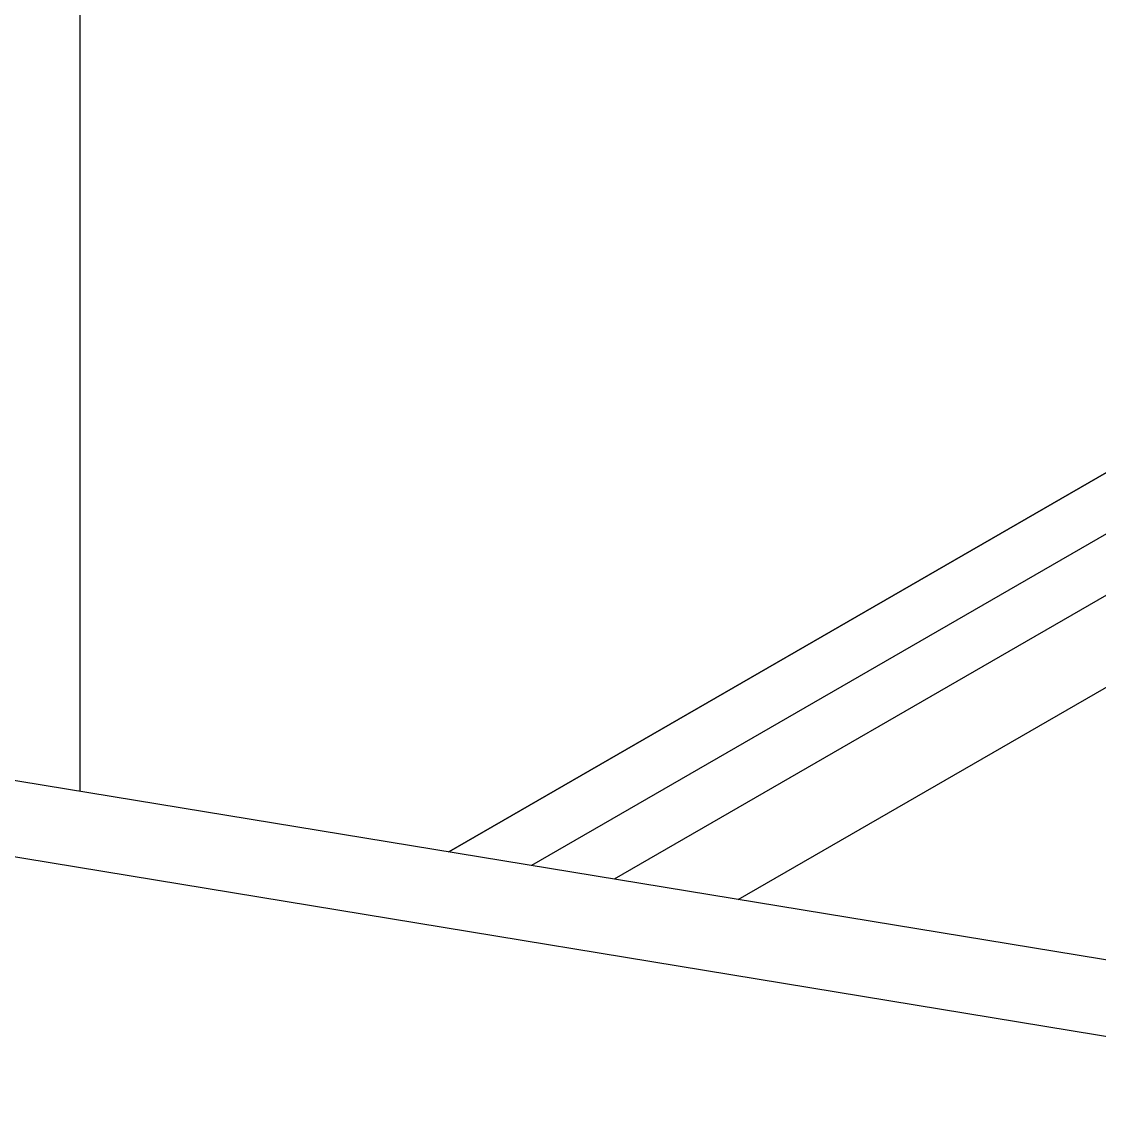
# Model space of a CAD drawing. Header units: millimetres. Extents: x 126 to 938, y 244 to 707.
# Drawn here: x 253.16 to 289.61, y 557.54 to 594.58 of the extents above; entities that cross this region are included whole.
import ezdxf

# ---------------------------------------------------------------- set-up
doc = ezdxf.new("R2010")
doc.units = ezdxf.units.MM

msp = doc.modelspace()

# ---------------------------------------------------------------- linework, layer by layer
at = {"color": 7, "linetype": 'Continuous', "lineweight": 25}
for p, q in [((365.351, 620.833), (270.403, 566.021)), ((255.127, 568.534), (255.127, 600.103)), ((255.127, 568.534), (255.127, 600.103)), ((325.838, 600.097), (267.607, 566.481)), ((267.607, 566.481), (325.838, 600.097)), ((297.761, 579.741), (273.198, 565.561)), ((277.392, 564.871), (296.771, 576.059)), ((306.712, 560.046), (223.583, 573.725)), ((223.171, 571.219), (306.3, 557.54))]:
    msp.add_line(p, q, dxfattribs=at)

doc.saveas('drawing.dxf')
